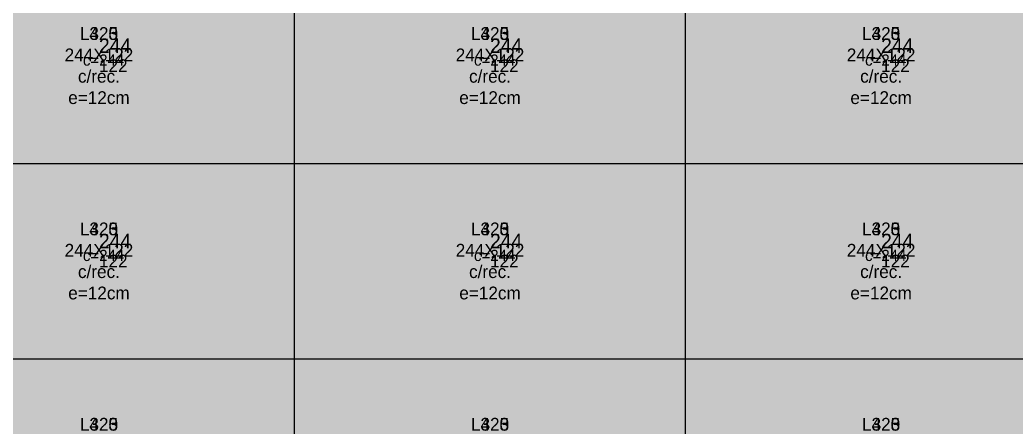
# Model space of a CAD drawing. Extents: x -13000 to 6245, y -61 to 2973.
# Drawn here: x 561 to 1182, y 445 to 700 of the extents above; entities that cross this region are included whole.
import ezdxf

# ---------------------------------------------------------------- set-up
doc = ezdxf.new("R2010")
doc.units = 0
for name, color, linetype in [('3', 3, 'Continuous'), ('4', 4, 'Continuous'), ('AUX00', 7, 'Continuous'), ('Hachura', 251, 'Continuous'), ('Painéis', 200, 'Continuous')]:
    doc.layers.add(name, color=color, linetype=linetype)

msp = doc.modelspace()

# ---------------------------------------------------------------- hatches: boundary and pattern name
at = {"layer": 'Hachura'}
h = msp.add_hatch(color=7, dxfattribs=at)
h.dxf.hatch_style = 1
h.paths.add_polyline_path([(0, 0), (6184.2, 0), (6184.2, 2970), (0, 2970)])
h = msp.add_hatch(color=7, dxfattribs=at)
h.dxf.hatch_style = 1
h.paths.add_polyline_path([(0, 0), (5984.2, 0), (5984.2, 2870), (0, 2870)])
h = msp.add_hatch(color=7, dxfattribs=at)
h.dxf.hatch_style = 1
h.paths.add_polyline_path([(0, 0), (5984.2, 0), (5984.2, 2870), (0, 2870)])

# ---------------------------------------------------------------- linework, layer by layer
at = {"layer": '3'}
for points in [[(732, 0), (732, 2970)], [(976, 0), (976, 2970)], [(732, 0), (732, 2870)], [(732, 0), (732, 2870)], [(976, 0), (976, 2870)], [(976, 0), (976, 2870)], [(0, 610), (5984.2, 610)], [(0, 610), (6184.2, 610)], [(0, 610), (5984.2, 610)], [(0, 488), (5984.2, 488)], [(0, 488), (6184.2, 488)], [(0, 488), (5984.2, 488)]]:
    msp.add_lwpolyline(points, dxfattribs=at)
at = {"layer": 'Painéis', "lineweight": 18}
for p, q in [((732, 0), (732, 2970)), ((976, 0), (976, 2970)), ((732, 0), (732, 2870)), ((732, 0), (732, 2870)), ((976, 0), (976, 2870)), ((976, 0), (976, 2870)), ((0, 610), (5984.2, 610)), ((0, 610), (6184.2, 610)), ((0, 610), (5984.2, 610)), ((0, 488), (5984.2, 488)), ((0, 488), (6184.2, 488)), ((0, 488), (5984.2, 488))]:
    msp.add_line(p, q, dxfattribs=at)

# ---------------------------------------------------------------- texts
at = {"layer": '3'}
for p in [(600, 671), (600, 671), (600, 671), (844, 671), (844, 671), (844, 671), (1088, 671), (1088, 671), (1088, 671), (600, 549), (600, 549), (600, 549), (844, 549), (844, 549), (844, 549), (1088, 549), (1088, 549), (1088, 549)]:
    msp.add_text('c=244', height=7, dxfattribs=at).set_placement(p)
at = {"layer": '4'}
for s, height, p in [('244', 9, (610, 679)), ('244', 9, (610, 679)), ('244', 9, (610, 679)), ('244', 9, (854, 679)), ('244', 9, (854, 679)), ('244', 9, (854, 679)), ('244', 9, (1098, 679)), ('244', 9, (1098, 679)), ('244', 9, (1098, 679)), ('122', 8, (610, 667)), ('122', 8, (610, 667)), ('122', 8, (610, 667)), ('122', 8, (854, 667)), ('122', 8, (854, 667)), ('122', 8, (854, 667)), ('122', 8, (1098, 667)), ('122', 8, (1098, 667)), ('122', 8, (1098, 667)), ('244', 9, (610, 557)), ('244', 9, (610, 557)), ('244', 9, (610, 557)), ('244', 9, (854, 557)), ('244', 9, (854, 557)), ('244', 9, (854, 557)), ('244', 9, (1098, 557)), ('244', 9, (1098, 557)), ('244', 9, (1098, 557)), ('122', 8, (610, 545)), ('122', 8, (610, 545)), ('122', 8, (610, 545)), ('122', 8, (854, 545)), ('122', 8, (854, 545)), ('122', 8, (854, 545)), ('122', 8, (1098, 545)), ('122', 8, (1098, 545)), ('122', 8, (1098, 545))]:
    msp.add_text(s, height=height, dxfattribs=at).set_placement(p)
at = {"layer": 'AUX00', "char_height": 8, "attachment_point": 5}
for s, insert in [('\\pxqc;L323^J244X122^Jc/rec.^Je=12cm', (610, 671)), ('\\pxqc;L325^J244X122^Jc/rec.^Je=12cm', (610, 671)), ('\\pxqc;L420^J244X122^Jc/rec.^Je=12cm', (610, 671)), ('\\pxqc;L323^J244X122^Jc/rec.^Je=12cm', (854, 671)), ('\\pxqc;L325^J244X122^Jc/rec.^Je=12cm', (854, 671)), ('\\pxqc;L420^J244X122^Jc/rec.^Je=12cm', (854, 671)), ('\\pxqc;L323^J244X122^Jc/rec.^Je=12cm', (1098, 671)), ('\\pxqc;L325^J244X122^Jc/rec.^Je=12cm', (1098, 671)), ('\\pxqc;L420^J244X122^Jc/rec.^Je=12cm', (1098, 671)), ('\\pxqc;L323^J244X122^Jc/rec.^Je=12cm', (610, 549)), ('\\pxqc;L325^J244X122^Jc/rec.^Je=12cm', (610, 549)), ('\\pxqc;L420^J244X122^Jc/rec.^Je=12cm', (610, 549)), ('\\pxqc;L323^J244X122^Jc/rec.^Je=12cm', (854, 549)), ('\\pxqc;L325^J244X122^Jc/rec.^Je=12cm', (854, 549)), ('\\pxqc;L420^J244X122^Jc/rec.^Je=12cm', (854, 549)), ('\\pxqc;L323^J244X122^Jc/rec.^Je=12cm', (1098, 549)), ('\\pxqc;L325^J244X122^Jc/rec.^Je=12cm', (1098, 549)), ('\\pxqc;L420^J244X122^Jc/rec.^Je=12cm', (1098, 549)), ('\\pxqc;L323^J244X122^Jc/rec.^Je=12cm', (610, 427)), ('\\pxqc;L325^J244X122^Jc/rec.^Je=12cm', (610, 427)), ('\\pxqc;L420^J244X122^Jc/rec.^Je=12cm', (610, 427)), ('\\pxqc;L323^J244X122^Jc/rec.^Je=12cm', (854, 427)), ('\\pxqc;L325^J244X122^Jc/rec.^Je=12cm', (854, 427)), ('\\pxqc;L420^J244X122^Jc/rec.^Je=12cm', (854, 427)), ('\\pxqc;L323^J244X122^Jc/rec.^Je=12cm', (1098, 427)), ('\\pxqc;L325^J244X122^Jc/rec.^Je=12cm', (1098, 427)), ('\\pxqc;L420^J244X122^Jc/rec.^Je=12cm', (1098, 427))]:
    msp.add_mtext(s, dxfattribs=dict(at, insert=insert))

doc.saveas('drawing.dxf')
